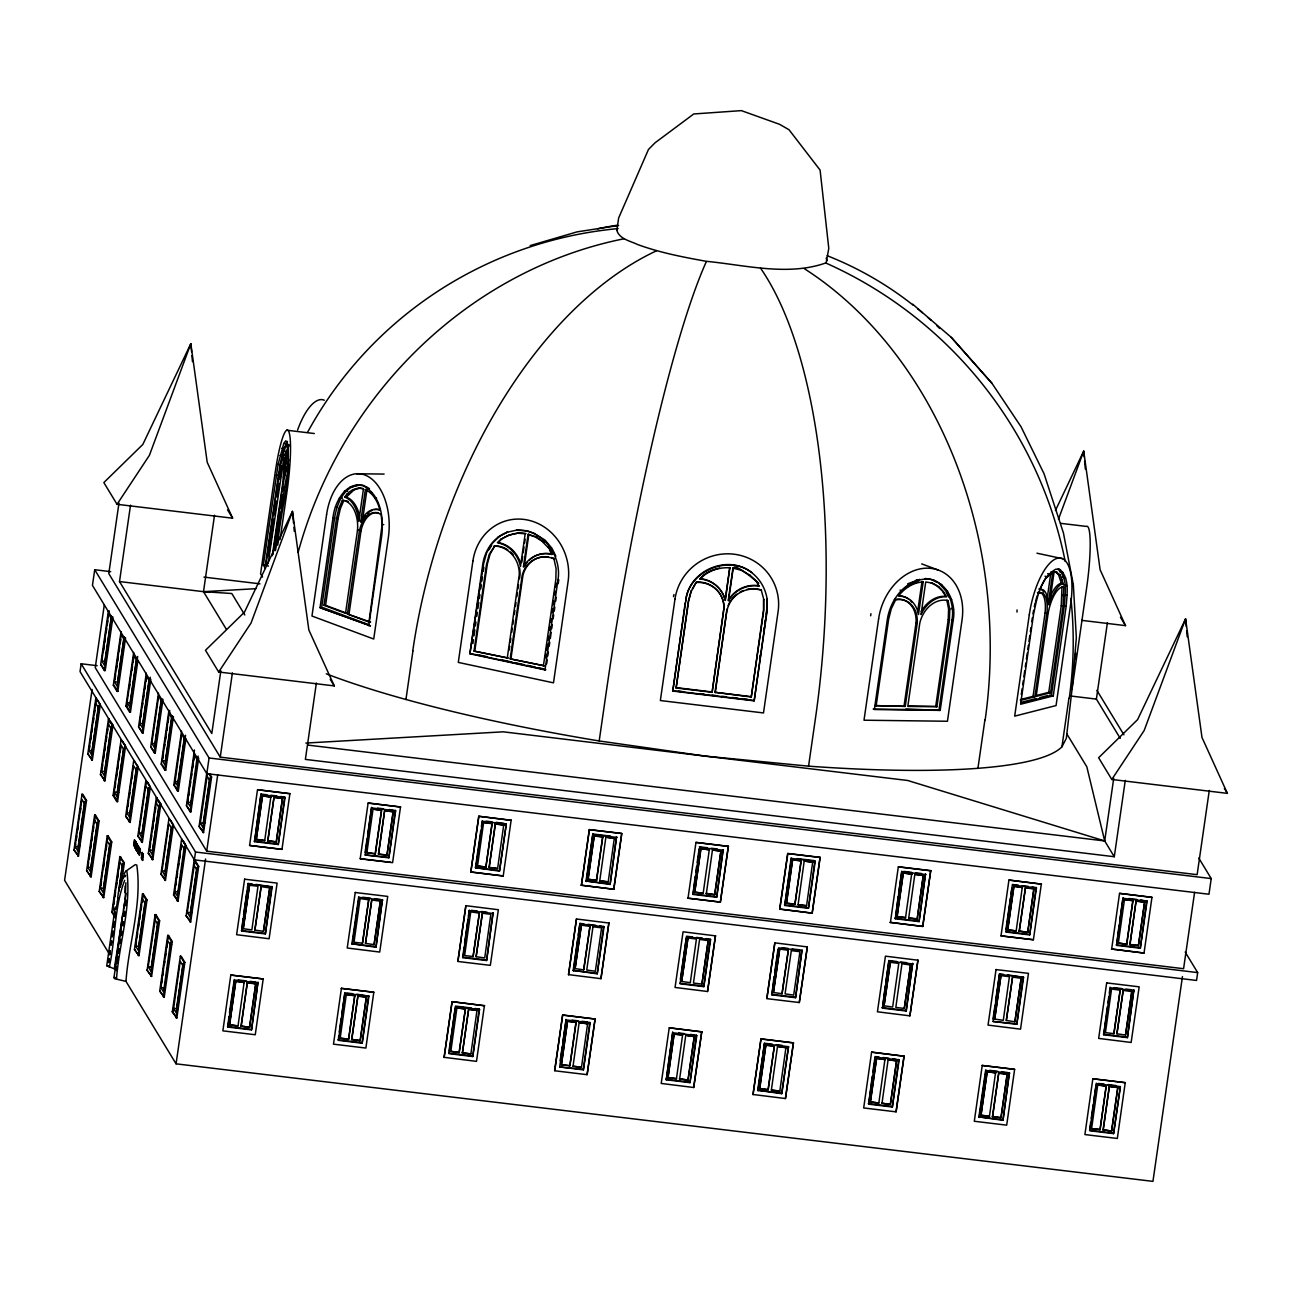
<?xml version="1.0" encoding="UTF-8"?>
<svg xmlns="http://www.w3.org/2000/svg" width="1292" height="1292" viewBox="0 0 1292 1292"><rect width="100%" height="100%" fill="white"/><g stroke="black" fill="none" stroke-linecap="round" stroke-linejoin="round"><path stroke-width="1.5" d="M751.266 697.002L763.524 610.018L763.637 599.327L763.75 610.389L751.266 697.002L715.041 692.302L727.041 609.081L715.267 692.673M754.173 700.862L766.899 610.551L767.028 599.246L767.125 610.938L754.173 700.862L672.777 691.058L685.228 602.718M125.001 892.594L125.098 886.086M125.889 882.727L125.227 899.2M1016.998 612.085L1017.046 609.953M498.114 537.052L507.595 532.11C493.98 536.842 485.001 549.924 482.837 563.861L469.884 653.784L545.014 669.902L557.966 579.979C562.117 555.431 542.333 528.622 516.412 530.237L527.12 530.737L535.033 533.612M936.91 706.789L935.731 706.353L948.215 619.724L948.603 609.194L946.874 600.199L948.053 600.635L949.782 609.63L949.394 620.176L936.91 706.789L907.792 706.417L919.791 623.196A26.486 20.591 -69.6 0 1 948.053 600.635M873.15 709.082L938.993 709.922L951.962 619.998C955.337 602.088 945.373 579.091 924.943 578.606C945.744 579.139 956.823 601.781 953.157 620.451L940.205 710.374L874.361 709.534L887.313 619.611C890.172 600.021 904.949 579.801 926.138 579.058M142.088 858.696L142.088 859.503M382.141 524.584L368.979 622.05L370.578 622.066L347.419 614.023L359.418 530.802A26.486 16.037 -89.3 0 1 381.188 514.797L382.141 524.584L383.74 524.6M142.669 857.872L142.944 853.544L142.621 860.375M326.278 673.81A411.163 69.284 8.2 0 0 599.197 740.962L705.448 756.143L808.566 766.156A411.163 69.284 8.2 0 0 1061.927 746.841L1066.32 738.33L1072.021 689.427L1076.333 637.683L1073.361 584.921L1063.429 532.95L1044.065 473.793L1021.051 426.796L991.965 383.32L951.267 337.341L912.701 304.218M1036.136 695.564L1048.765 692.334L1061.249 605.706L1061.992 586.746L1063.817 587.133L1063.074 606.093L1050.59 692.722L1036.152 696.404L1048.151 613.183A26.486 9.819 -77.9 0 1 1063.817 587.133M1020.664 703.349L1051.397 695.5L1064.35 605.577C1065.092 593.658 1068.177 577.847 1057.954 569.061L1059.811 569.465C1070.034 578.235 1066.95 594.045 1066.207 605.964L1053.255 695.904L1020.599 704.237L1033.552 614.314C1036.992 598.277 1040.302 577.992 1055.79 569.174L1059.811 569.465M125.324 905.676L125.889 899.926M125.502 905.482L125.889 901.525M142.588 855.046L142.185 852.3L141.393 858.292L141.959 856.063L142.653 860.44M124.726 911.199L124.08 916.286L124.678 912.879M870.647 615.816L870.921 613.716M135.595 842.82L135.547 841.35L134.691 846.922L135.838 842.077L135.563 848.812L136.419 843.046L135.175 840.753L133.641 845.824L134.529 839.687L134.691 847.681L135.24 845.323M97.158 665.687L81.154 663.765L80.039 671.598L194.381 859.858L1196.537 980.45L1197.668 972.601L1185.2 952.075M110.708 571.662L94.72 569.724L92.459 585.405L206.801 773.666L1208.973 894.242L1211.218 878.576L1198.75 858.033M92.103 689.427L64.6 880.32L109.126 953.641M104.281 604.979L95.253 667.657L206.704 851.17L1183.585 968.709L1194.599 892.304M118.961 503.105L108.803 573.632L220.254 757.144L1197.135 874.668L1209.28 790.429M73.983 849.878L82.01 794.225L82.817 794.322L86.516 800.41L78.489 856.063L73.983 849.878L78.489 856.063M95.834 698.229L100.34 704.415L92.33 760.067L87.824 753.882L95.834 698.229L98.499 701.378M112.937 616.995L105.201 670.661L104.394 670.564L100.695 664.476L108.431 610.825M75.097 846.373L81.88 799.36L84.578 803.818L77.811 850.83L75.097 846.373L78.166 846.744L84.658 801.686M98.725 705.868L91.635 754.835L88.938 750.377L95.705 703.365L98.418 707.822M111.613 616.462L104.523 665.428L101.81 660.971L108.593 613.958L111.29 618.416M75.081 847.988L75.647 844.015M76.228 840.026L76.793 836.053M77.665 830.094L78.231 826.121M80.233 812.216L80.815 808.243M89.196 750.006L89.778 746.033M90.634 740.058L91.199 736.085M91.78 732.112L92.346 728.139M93.202 722.18L93.783 718.207M94.348 714.234L94.93 710.261M95.786 704.285L96.367 700.312M103.521 650.667L104.087 646.694M104.668 642.705L105.233 638.732M106.089 632.773L106.671 628.8M107.236 624.827L107.817 620.854M108.673 614.895L109.239 610.922M98.499 705.69L92.007 750.749L88.938 750.377M111.37 616.284L104.878 661.342L101.81 660.971M77.681 855.95L85.692 800.313L82.01 794.225M91.506 759.971L99.532 704.318M104.394 670.564L112.129 616.898M220.835 670.823L211.807 733.517L119.51 581.562L130.524 505.156M86.612 870.647L94.623 815.01L95.43 815.107L99.129 821.195L91.118 876.832L86.612 870.647L91.118 876.832M111.112 722.147L112.969 725.2L104.943 780.836L100.437 774.651L108.463 719.014L109.271 719.111L108.415 725.07M125.566 637.78L117.83 691.43L117.023 691.333L113.325 685.261L121.06 631.594M97.514 822.633L90.424 871.616L87.727 867.158L94.494 820.129L97.207 824.587M111.338 726.637L104.264 775.62L101.551 771.163L108.334 724.15L111.031 728.591M124.226 637.247L117.136 686.213L114.439 681.756L121.222 634.743L123.919 639.185M87.985 866.771L88.567 862.798M89.132 858.825L89.713 854.852M90.569 848.892L91.134 844.92M91.716 840.947L92.281 836.974M93.137 830.998L93.718 827.025M94.284 823.052L95.43 815.107M102.1 768.788L102.682 764.816M103.538 758.856L104.119 754.883M104.684 750.91L105.266 746.938M106.122 740.978L106.687 736.989M107.268 733.016L107.834 729.043M114.988 679.382L115.569 675.409M116.425 669.45L116.991 665.477M117.572 661.504L118.137 657.531M118.993 651.572L119.575 647.599M120.14 643.626L120.721 639.637M97.288 822.471L90.795 867.53L87.727 867.158M111.112 726.475L104.62 771.534L101.551 771.163M124 637.069L117.507 682.128L114.439 681.756M90.295 876.735L98.321 821.098L94.623 815.01M104.135 780.739L112.146 725.103L108.463 719.014M117.023 691.333L124.743 637.683M99.226 891.432L107.252 835.795L108.06 835.892L111.758 841.964L103.731 897.617L99.226 891.432L103.731 897.617M121.077 739.799L125.582 745.985L117.572 801.621L116.748 801.524L113.066 795.436L121.077 739.799L124.662 744.45M137.889 660.551L130.444 712.215L129.636 712.118L125.938 706.03L133.674 652.379M110.127 843.418L103.053 892.384L100.34 887.943L107.123 840.914L109.82 845.372M114.181 791.948L120.947 744.919L123.661 749.376L116.878 796.389L114.181 791.948L117.249 792.303L123.451 749.215M127.052 702.541L133.835 655.512L136.532 659.97L129.765 706.999L127.052 702.541L130.121 702.913L136.338 659.808M100.889 885.569L101.47 881.596M103.473 867.675L104.038 863.702M106.057 849.797L106.622 845.824M107.478 839.865L108.06 835.892M117.572 801.621L113.874 795.533L114.439 791.56M115.02 787.587L115.586 783.614M116.441 777.655L117.023 773.666M117.588 769.693L118.17 765.72M119.026 759.761L119.591 755.788M120.172 751.815L120.737 747.842M130.444 712.215L126.745 706.126L127.327 702.154M129.329 688.248L129.911 684.275M131.913 670.354L132.478 666.381M133.06 662.408L133.625 658.435M109.901 843.24L103.408 888.298L100.34 887.943M102.924 897.52L110.934 841.867L107.252 835.795M116.748 801.524L124.775 745.872M129.636 712.118L137.663 656.481M114.617 916.771L111.855 912.217L119.865 856.564L124.371 862.749L122.369 876.67M133.706 760.568L138.212 766.754L130.185 822.406L125.679 816.221L133.706 760.568L134.513 760.665M150.809 679.334L143.073 733L142.265 732.903L138.567 726.815L146.303 673.164M115.666 913.169L112.969 908.712L119.736 861.699L122.449 866.157M126.794 812.716L133.577 765.704L136.274 770.161L129.507 817.174L126.794 812.716L129.862 813.088L136.354 768.029M139.681 723.326L146.464 676.297L149.161 680.755L142.378 727.767L139.681 723.326L142.75 723.682L149.242 678.623M113.809 904.352L114.374 900.379M114.956 896.406L115.521 892.433M116.377 886.473L116.958 882.501M117.524 878.528L118.105 874.555M118.961 868.595L119.526 864.623M120.108 860.633L120.673 856.661M126.778 814.331L127.343 810.359M127.924 806.37L128.489 802.397M129.361 796.437L129.927 792.464M131.929 778.559L132.511 774.586M139.665 724.925L140.23 720.952M140.812 716.979L141.377 713.006M142.233 707.031L142.814 703.058M143.38 699.085L143.961 695.112M144.817 689.153L145.382 685.18M145.964 681.207L146.529 677.234M122.821 913.702L114.843 969.065L106.751 965.738L115.214 907.016M108.56 962.378L109.109 958.47M109.675 954.578L110.24 950.67M111.08 944.807L111.645 940.899M112.21 937.007L113.05 931.144M113.615 927.236L114.455 921.374M115.02 917.481L115.586 913.573M117.717 897.326L122.53 864.025M108.673 962.588L109.239 958.696M109.804 954.788L110.369 950.896M111.209 945.033L111.774 941.141M112.614 935.295L113.179 931.387M113.744 927.494L114.294 923.586M115.149 917.74L115.699 913.848M118.767 891.625L122.756 864.203M120.414 884.519L123.564 862.652L119.865 856.564M129.378 822.31L137.388 766.657M142.265 732.903L150.276 677.25M109.271 967.256C115.682 938.751 113.971 907.727 124.694 880.32M114.374 968.306L126.067 893.289M1182.455 976.542L1152.948 1181.372L176.067 1063.833L125.986 981.387L114.617 978.69L113.971 977.624L122.385 919.274M116.345 970.373L116.894 966.481M117.459 962.572L118.299 956.726M118.864 952.834L119.429 948.926L118.993 952.995M120.269 943.079L120.834 939.171M121.4 935.279L121.965 931.371M122.805 925.524L123.37 921.632M116.458 970.567L117.023 966.674M117.588 962.766L118.153 958.858M121.529 935.424L122.094 931.532M122.934 925.67L123.499 921.761M116.49 979.142C119.106 943.564 131.348 907.501 126.939 871.632L125.663 871.309L124.08 873.893M137.356 844.354C137.663 858.518 133.819 844.823 137.033 843.805M145.867 780.594L150.373 786.78L142.346 842.416L137.84 836.231L145.867 780.594L146.093 784.664M162.97 699.36L155.234 753.026L154.426 752.929L150.728 746.841L158.464 693.174M136.484 850.491L136.726 848.23L136.354 849.652M148.742 788.217L141.668 837.2L138.955 832.742L145.738 785.73L148.435 790.171M161.629 698.827L154.539 747.793L151.842 743.336L158.625 696.323L161.322 700.781M137.921 852.865L138.809 846.938M138.793 846.906L138.341 853.124M138.632 854.044L139.52 847.907L140.424 849.926L139.568 855.401L137.953 852.704M139.843 848.65L139.116 854.61L139.891 848.521M148.515 788.055L142.023 833.114L138.955 832.742M161.403 698.649L154.911 743.707L151.842 743.336M141.539 842.319L149.565 786.683M154.426 752.929L162.146 699.263M142.233 859.955L142.491 859.099M125.986 981.387C128.683 942.95 142.362 903.835 136.791 865.091L135.337 864.59L125.663 871.309M134.481 949.475L142.491 893.822L143.299 893.919L146.997 900.007L138.987 955.66L134.481 949.475L138.987 955.66M158.981 800.975L160.838 804.012L152.811 859.664L148.305 853.479L156.332 797.826L157.139 797.923M173.435 716.608L165.699 770.258L164.891 770.161L161.193 764.073L168.929 710.422M145.382 901.461L138.292 950.428L135.595 945.97L142.378 898.957L145.075 903.415M159.223 805.465L152.133 854.432L149.436 849.974L156.203 802.962L158.916 807.419M172.094 716.059L165.021 765.025L162.308 760.584L169.09 713.555L171.788 718.013M135.854 945.599L136.435 941.626M137 937.637L137.582 933.664M138.438 927.704L139.019 923.732M139.584 919.759L140.15 915.786M141.022 909.826L141.587 905.853M142.168 901.881L143.299 893.919M149.985 847.617L150.55 843.644M151.132 839.655L151.697 835.682M152.553 829.722L153.134 825.75M153.7 821.777L154.281 817.804M155.137 811.844L155.702 807.871M156.284 803.899L156.849 799.909M162.857 758.21L163.438 754.237M164.294 748.278L164.875 744.305M165.441 740.316L166.006 736.343M166.878 730.384L167.443 726.411M168.025 722.438L168.59 718.465M169.171 714.492L169.736 710.519M145.156 901.283L138.664 946.342L135.595 945.97M158.981 805.287L152.488 850.346L149.436 849.974M171.868 715.881L165.376 760.94L162.308 760.584M138.179 955.563L146.19 899.91L142.491 893.822M152.004 859.568L160.03 803.915L156.332 797.826M164.891 770.161L172.627 716.511M147.094 970.244L155.121 914.607L155.928 914.704L159.627 920.792L151.6 976.429L147.094 970.244L151.6 976.429M168.945 818.611L173.451 824.797L165.441 880.433L160.935 874.248L168.945 818.611L171.61 821.744M185.773 739.363L178.328 791.043L177.505 790.946L173.822 784.858L181.542 731.191M158.012 922.23L150.922 971.213L148.209 966.755L155.928 914.704M162.049 870.76L168.832 823.747L171.529 828.188L164.746 875.217L162.049 870.76L165.118 871.131L171.319 828.027M214.504 515.266L203.506 591.671L226.31 629.236M157.769 922.068L151.277 967.127L148.209 966.755M184.498 736.666L178.005 781.725L174.937 781.353L177.634 785.811L184.724 736.844L185.693 738.426M150.793 976.332L158.819 920.695L155.121 914.607M164.633 880.337L172.644 824.7M177.505 790.946L185.531 735.293M159.724 991.029L167.734 935.392L168.541 935.489L172.24 941.577L164.229 997.214L159.724 991.029L164.229 997.214M181.574 839.396L186.08 845.582L178.054 901.218L173.548 895.033L181.574 839.396L182.382 839.493M198.677 758.162L190.941 811.812L190.134 811.715L186.436 805.627L194.462 749.99M170.399 942.837L163.535 991.981L160.838 987.54L167.621 940.511L170.318 944.969M184.223 846.841L177.375 895.986L174.678 891.545L181.445 844.516L184.158 848.973M197.111 757.451L190.263 806.596L187.55 802.138L194.333 755.126L197.03 759.567M161.678 983.18L162.243 979.207M162.824 975.234L163.39 971.261M164.245 965.286L164.827 961.313M165.392 957.34L165.974 953.367M166.829 947.407L167.411 943.435M167.976 939.462L168.541 935.489M178.054 901.218L174.372 895.13L174.937 891.157M175.793 885.198L176.374 881.225M176.939 877.252L177.521 873.279M178.377 867.303L178.942 863.331M179.523 859.358L180.089 855.385M180.945 849.425L181.526 845.452M187.534 803.737L188.099 799.764M188.68 795.791L189.246 791.818M190.118 785.859L190.683 781.886M191.248 777.913L191.83 773.94M192.686 767.965L193.267 763.992M193.832 760.019L194.414 756.046M163.422 997.117L171.432 941.48L167.734 935.392M177.246 901.122L185.273 845.485M190.134 811.715L198.144 756.078M172.337 1011.814L180.363 956.161L181.171 956.258L184.869 962.346L176.843 1017.999L172.337 1011.814L176.843 1017.999M186.177 915.818L194.188 860.165L195.011 860.262L198.693 866.351L190.683 922.003L186.177 915.818L190.683 922.003M209.74 773.908L211.581 776.96L203.571 832.597L199.065 826.412L206.785 772.761M194.381 859.858L195.512 852.026L81.154 663.765M206.801 773.666L209.062 757.984L94.72 569.724M173.144 1011.911L180.234 961.296L182.931 965.754M197.078 867.804L189.989 916.771L187.292 912.313L195.011 860.262M200.147 824.522L207.318 774.845M183.012 963.622L176.519 1008.681L173.451 1008.309L176.164 1012.767L183.254 963.8L184.207 965.382M196.852 867.626L190.36 912.685L187.292 912.313M209.74 778.22L203.248 823.279L200.179 822.923L202.876 827.364L209.966 778.398M176.035 1017.902L184.062 962.249L180.363 956.161M189.876 921.907L197.886 866.254L194.188 860.165M202.747 832.5L210.774 776.847L208.916 773.811M176.067 1063.833L205.573 859.018M206.704 851.17L217.718 774.764M220.254 757.144L232.399 672.89M265.441 568.496L263.374 565.105L278.119 464.329L283.788 443.431L285.484 441.25L287.502 441.493L283.917 448.486L280.122 464.571L265.393 565.347M268.251 566.219L266.2 562.827L278.668 476.215L282.076 457.691L284.046 457.933M268.768 555.802L274.13 518.657M274.695 514.749L276.666 501.07M277.231 497.162L279.201 483.483M279.766 479.558L281.801 466.606M283.707 459.581L268.171 563.07L266.2 562.827M272.305 555.721L282.286 486.373A26.486 3.585 -83.1 0 0 282.076 457.691M272.951 554.333L282.657 486.971A26.486 3.585 -83.1 0 1 288.697 468.156M288.6 445.708L283.901 478.298A29.312 3.973 -83.1 0 1 288.956 464.749M275.987 544.077L280.558 512.375M281.123 508.402L283.126 494.545M283.691 490.572L284.272 486.616M275.487 550.618L284.628 487.213A26.486 3.585 -83.1 0 1 289.053 469.561M287.26 468.948L288.633 459.371M277.732 545.208C280.089 511.083 292.493 476.199 286.889 441.848L285.484 441.25M280.089 539.523L286.969 491.8A52.423 7.106 -83.1 0 0 288.455 430.979A52.423 7.106 -83.1 0 0 275.196 472.436L260.58 573.842L262.551 577.072M230.8 975.056L222.87 1030.854L255.267 1034.747L263.197 978.948L230.8 975.056L263.197 978.948M244.624 879.061L236.614 934.697L269.107 938.751L277.118 883.114L244.721 879.206M289.909 793.546L281.979 849.345L249.582 845.452L257.512 789.654L290.006 793.708L257.609 789.8M251.536 1029.918L257.964 982.308L251.536 1029.918L227.844 1027.059L228.894 1016.691M229.459 1012.767L234.272 979.465M255.994 884.422L272.144 886.893L265.377 933.922L241.669 931.064L243.009 918.725M243.574 914.817L246.966 891.302M247.531 887.394L248.096 883.47L252.053 883.938M280.735 796.437L285.031 797.487L278.264 844.516L254.556 841.657L260.984 794.063L266.911 794.774M227.844 1027.059L234.611 980.047L258.319 982.889M241.669 931.064L248.096 883.47M254.556 841.657L260.984 794.063M244.14 982.275L238.019 1025.929L229.556 1024.911L235.677 981.242L244.285 982.485L235.677 981.242M243.251 928.69L249.518 885.246L257.98 886.28L251.859 929.933L243.251 928.69L249.518 885.246M270.852 796.873L264.731 840.527L256.268 839.509L262.389 795.856L270.997 797.099L262.389 795.856M229.556 1024.911L235.806 981.468M256.268 839.509L262.534 796.082M241.039 1026.09L247.305 982.647L255.768 983.664L249.647 1027.334L241.039 1026.09L249.647 1027.334M254.879 930.095L261.129 886.651L269.737 887.895L263.471 931.338L254.879 930.095L261.129 886.651M267.767 840.688L274.017 797.245L282.48 798.262L276.359 841.932L267.767 840.688L276.359 841.932M241.184 1026.3L247.305 982.647M267.896 840.914L274.017 797.245M249.501 1027.108L255.768 983.664M276.23 841.706L282.48 798.262M265.377 933.922L271.805 886.328M278.264 844.516L284.692 796.922M320.028 607.676L370.4 625.829L320.028 607.676L332.997 517.753C334.466 502.152 346.175 480.043 364.893 485.873L356.77 484.871M321.66 607.692L334.612 517.769C336.841 504.3 343.123 487.407 358.401 484.888M342.348 500.327A26.486 16.037 -89.3 0 1 357.513 530.091L345.529 613.312L323.969 605.302L336.453 518.673L338.811 508.467L342.348 500.327L343.93 500.359L340.41 508.483L338.052 518.69L325.568 605.318L347.128 613.345M316.379 683L305.38 759.405L1114.285 856.725L1125.284 780.32M365.361 489.539L360.662 522.13A29.312 17.749 -89.3 0 1 379.961 510.275C377.926 501.942 373.356 493.415 365.361 489.539L366.96 489.571L362.261 522.162M349.018 614.039L361.017 530.818A26.486 16.037 -89.3 0 1 378.524 512.843M368.769 625.812L381.721 535.889C383.805 518.06 380.946 494.933 363.262 485.84M341.411 988.364L333.481 1044.162L365.878 1048.054L373.808 992.256L341.411 988.364L373.808 992.256M355.252 892.368L347.225 948.005L379.719 952.059L387.729 896.422L355.332 892.514M400.52 806.854L392.606 862.652L360.21 858.76L368.123 802.962L400.617 807.015L368.22 803.123M356.737 994.194L368.931 996.197L362.164 1043.225L338.456 1040.367L338.665 1035.877M339.231 1031.953L341.217 1018.241M341.782 1014.317L344.883 992.773L338.456 1040.367M375.988 947.23L382.416 899.636L375.988 947.23L351.941 943.79L358.708 896.777M365.103 852.429L367.073 838.718M367.639 834.81L371.595 807.371L365.168 854.965L388.876 857.823L395.659 810.811L389.376 809.519M352.296 944.371L359.063 897.359L382.771 900.201M348.63 1039.236L354.767 995.583L348.63 1039.236L340.167 1038.219L346.288 994.565L353.071 995.373M368.721 899.797L360.129 898.57L354.008 942.223L362.471 943.241L368.721 899.797L362.471 943.241M366.88 852.817L373.017 809.163L381.608 810.407L375.358 853.834L366.75 852.591L375.358 853.834M375.213 853.608L381.479 810.181L374.696 809.357M351.666 1039.398L357.916 995.954L366.379 996.972L360.258 1040.641L351.666 1039.398L360.258 1040.641M365.491 943.402L371.757 899.959L380.349 901.202L374.099 944.646L365.491 943.402L371.757 899.959M378.508 854.222L384.645 810.552L378.508 854.222L386.97 855.239L393.236 811.796L386.324 810.762M351.795 1039.624L357.916 995.954M405.946 699.489L412.939 650.942M360.129 1040.415L366.379 996.972M386.97 855.239L393.107 811.586M362.164 1043.225L368.591 995.631M388.876 857.823L395.304 810.229M469.884 653.784L483.644 563.651L486.616 552.815L491.751 543.9L498.922 536.842M472.888 643.594L473.453 639.685M474.019 635.777L474.858 629.915M475.424 626.006L475.989 622.098M476.829 616.236L477.394 612.327M477.959 608.419L478.799 602.54M479.364 598.632L479.93 594.724M480.769 588.861L481.335 584.953M481.9 581.045L482.465 577.136M483.305 571.274L483.87 567.366M474.019 651.103L508.031 658.032L474.019 651.103L486.503 564.475L489.297 554.22L494.836 545.805A26.486 24.177 75.7 0 1 507.788 549.859M474.81 650.893L487.294 564.265L490.104 554.026L494.836 545.805M452.119 1001.817L444.109 1057.47L452.022 1001.671L484.516 1005.725L452.022 1001.671M457.853 961.313L465.863 905.676L498.357 909.729L490.33 965.366L457.933 961.474L465.863 905.676M511.147 820.178L503.218 875.96L470.821 872.068L478.751 816.269L511.244 820.323L478.751 816.269M470.821 872.068L478.831 816.431M449.002 1051.139L455.22 1008.035M486.616 960.537L493.043 912.943L486.616 960.537L462.907 957.679L463.973 947.311M464.539 943.386L467.914 919.888M468.479 915.963L469.335 910.085L462.907 957.679M499.487 871.131L506.27 824.118L499.487 871.131L475.44 867.707L480.802 830.481M481.367 826.557L482.223 820.678M471.305 1007.986L455.495 1006.08L449.067 1053.674L472.775 1056.533L479.558 1009.504L475.246 1008.454M475.795 868.272L482.562 821.26L506.27 824.118M507.239 658.226L519.239 575.005A26.486 24.177 75.7 0 0 494.045 546.015M450.795 1051.526L456.916 1007.873L465.378 1008.891L459.258 1052.544L450.65 1051.3L459.258 1052.544M479.348 913.121L470.74 911.877L464.619 955.531L473.082 956.548L479.348 913.121L473.082 956.548M477.507 866.124L483.628 822.471L492.09 823.488L485.97 867.142L477.362 865.915L485.97 867.142M509.177 650.102L509.742 646.145M510.324 642.172L510.889 638.216M511.745 632.273L512.31 628.3M512.892 624.343L513.457 620.386M514.313 614.443L514.878 610.47M515.46 606.513L516.025 602.54M516.881 596.597L517.462 592.64M518.027 588.684L518.593 584.711M519.449 578.768L520.03 574.811A26.486 24.177 75.7 0 0 519.481 567.527M521.823 562.311L522.662 556.561M523.212 552.718L524.035 546.968M524.584 543.141L525.133 539.297M510.162 658.855L544.174 665.784L510.162 658.855L522.146 575.634A26.486 24.177 75.7 0 1 553.929 558.855L554.72 558.661A26.486 24.177 75.7 0 0 551.474 557.514M528.089 534.387L535.437 537.052L544.029 542.349L536.228 536.842L528.089 534.387L523.405 566.962A29.312 26.777 75.7 0 1 551.732 554.429L552.524 554.22L550.344 549.778L547.808 546.807M510.954 658.645L522.937 575.441A26.486 24.177 75.7 0 1 548.131 556.868M528.88 534.177L524.197 566.768A29.312 26.777 75.7 0 1 527.459 562.101M459.112 1052.318L465.378 1008.891M485.84 866.932L492.09 823.488M477.006 1010.279L470.886 1053.949L462.407 1052.932L468.544 1009.262L477.136 1010.506L468.544 1009.262M476.118 956.71L482.368 913.266L490.831 914.284L484.71 957.953L476.118 956.71L482.368 913.266M503.718 824.894L497.598 868.547L489.135 867.53L495.256 823.876L503.848 825.103L495.256 823.876M462.407 1052.932L468.673 1009.488M489.135 867.53L495.385 824.086M472.775 1056.533L479.203 1008.939M444.012 1057.308L476.506 1061.362L484.435 1005.564M543.383 665.994L555.867 579.365L556.093 568.561L553.929 558.855M545.305 657.903L545.87 653.978M546.451 650.038L547.291 644.127M547.856 640.186L548.438 636.245M549.278 630.351L549.843 626.41M550.424 622.469L550.99 618.529M551.829 612.634L552.411 608.693M552.976 604.753L553.541 600.812M554.381 594.918L554.962 590.977M555.528 587.036L556.093 583.096M546.661 663.83L547.227 659.921M547.792 656.013L548.357 652.105M549.197 646.242L549.762 642.334M550.327 638.426L551.167 632.563M551.732 628.655L552.298 624.747M553.138 618.868L553.703 614.96M554.268 611.051L554.833 607.143M555.673 601.281L556.238 597.372M558.209 583.693L558.774 579.785L557.966 579.979M616.849 230.396L618.642 217.993L648.487 149.436L655.092 142.766L693.756 113.971L741.382 110.627L779.56 124.307L789.024 129.749L820.097 170.092L828.786 248.387L826.137 262.841C788.039 276.407 745.5 265.102 706.369 261.323C683.129 257.14 659.792 252.651 637.554 244.511C630.383 240.974 619.417 239.149 616.849 230.396L617.721 228.329M599.197 740.962L606.19 692.431A409.952 49.952 -80.6 0 1 706.353 261.582M554.623 1070.616L562.65 1014.979L595.144 1019.033L587.117 1074.669L554.72 1070.777L562.65 1014.979M608.968 923.037L576.474 918.983L568.464 974.62L600.958 978.674L608.887 922.876L600.958 978.674M581.352 885.23L589.362 829.577L621.759 833.485L613.829 889.267L581.352 885.23L613.829 889.267M568.561 974.782L576.474 918.983M581.432 885.375L589.362 829.577M560.195 1060.538L562.165 1046.811M562.731 1042.902L566.122 1019.388L559.694 1066.982L583.386 1069.841L590.169 1022.812L566.461 1019.969M599.698 925.766L604.01 926.816L597.227 973.845L573.18 970.421L577.685 939.074M578.251 935.15L579.947 923.392L583.903 923.877M610.115 884.439L616.542 836.845L610.115 884.439L586.051 881.015L592.834 833.986L610.615 836.134M573.519 970.986L579.947 923.392M586.407 881.596L592.834 833.986M561.406 1064.834L567.527 1021.181L561.406 1064.834L569.869 1065.852L576.135 1022.424L569.223 1021.374M575.101 968.612L581.368 925.185L589.96 926.429L583.709 969.856L575.101 968.612L581.368 925.185M587.989 879.222L594.239 835.779L602.718 836.796L596.581 880.45L587.989 879.222L596.581 880.45M588.118 879.432L594.239 835.779M569.869 1065.852L575.99 1022.198M596.452 880.24L602.718 836.796M587.618 1023.587L581.497 1067.257L573.034 1066.239L579.155 1022.57L587.763 1023.813L579.155 1022.57M592.996 926.574L586.73 970.017L595.337 971.261L601.587 927.817L593.125 926.8M614.33 838.201L608.209 881.855L599.746 880.837L605.867 837.184L614.475 838.427L605.867 837.184M583.386 1069.841L589.814 1022.247M597.227 973.845L603.655 926.251M587.117 1074.669L595.047 1018.871M613.748 889.122L621.759 833.485L589.459 829.739M672.777 691.058L685.729 601.135C688.604 570.337 729.059 554.704 751.637 572.518C727.671 553.428 688.006 570.886 685.729 601.135M676.12 687.974L688.378 600.974L691.285 590.622L688.604 601.345L676.12 687.974L712.118 692.302L723.875 608.71A26.486 25.856 -31.3 0 0 696.323 582.111L692.286 588.91M712.118 692.302L723.875 608.71M699.844 578.622A29.312 28.618 -31.3 0 1 725.119 600.037L729.818 567.446L725.345 600.409A29.312 28.618 -31.3 0 0 700.07 578.994C703.833 572.986 712.522 569.643 719.644 568.06M732.984 567.834L728.284 600.425A29.312 28.618 -31.3 0 1 758.775 585.712L759.002 586.083A29.312 28.618 -31.3 0 0 728.51 600.796L733.21 568.205C735.681 560.163 776.573 600.409 749.441 574.665M669.24 1027.802L701.734 1031.856L669.24 1027.802L661.213 1083.455L693.707 1087.493L701.734 1031.856L693.707 1087.493M715.558 935.86L683.064 931.807L675.054 987.459L707.548 991.497L715.477 935.715L707.548 991.497M688.022 898.198L695.952 842.4L728.349 846.308L720.419 902.107L688.022 898.198L720.419 902.107M666.284 1079.805L672.712 1032.211L666.284 1079.805L689.993 1082.664L696.759 1035.651L690.477 1034.359M680.335 979.32L686.262 938.186M716.705 897.262L723.132 849.668L716.705 897.262L692.997 894.419L695.193 876.202M695.758 872.294L696.598 866.415M697.163 862.491L699.133 848.779M692.464 936.926L686.537 936.216L680.109 983.81L703.817 986.668L710.6 939.655L706.288 938.59M692.997 894.419L699.779 847.391L723.472 850.249M667.996 1077.657L674.117 1034.004L667.996 1077.657L676.459 1078.675L682.58 1035.021L675.813 1034.198M681.692 981.436L687.958 938.008L696.42 939.026L690.299 982.679L681.692 981.436L687.958 938.008M709.308 849.619L703.171 893.289L694.708 892.255L700.829 848.602L709.437 849.845L700.829 848.602M694.708 892.255L700.975 848.828M679.624 1079.062L685.745 1035.393L694.353 1036.636L688.087 1080.08L679.479 1078.836L688.087 1080.08M708.178 940.641L699.586 939.397L693.449 983.067L701.927 984.084L708.178 940.641L701.927 984.084M706.336 893.66L712.457 850.007L720.92 851.024L714.799 894.678L706.207 893.434L714.799 894.678M687.958 1079.854L694.208 1036.426L687.441 1035.603M714.67 894.452L720.92 851.024M689.993 1082.664L696.404 1035.07M703.817 986.668L710.245 939.074M720.338 901.945L728.349 846.308M759.631 659.049L760.197 655.141M763.572 631.691L764.137 627.783M764.702 623.875L765.268 619.966M766.108 614.088L766.673 610.179M753.058 1094.631L760.988 1038.849L793.482 1042.886L785.455 1098.539L752.978 1094.486L760.988 1038.849M766.802 998.49L774.829 942.853L807.322 946.907L799.296 1002.544L766.899 998.651L774.829 942.853M779.69 909.083L787.7 853.447L820.097 857.339L812.183 913.137L779.69 909.083L812.183 913.137L820.097 857.339M779.787 909.245L787.797 853.592L820.194 857.5M781.741 1093.694L788.508 1046.682L781.741 1093.694L757.677 1090.27L762.49 1056.969M763.055 1053.045L764.46 1043.258L772.358 1044.211M795.565 997.715L801.993 950.104L795.565 997.715L771.873 994.856L774.053 976.639M774.619 972.731L778.01 949.216M784.745 905.45L791.528 858.437L815.236 861.279L808.453 908.308L784.745 905.45L791.172 857.856M758.033 1090.852L764.46 1043.258M771.873 994.856L778.64 947.843L802.348 950.686M759.615 1088.478L765.865 1045.034L774.344 1046.052L768.207 1089.721L759.615 1088.478L768.207 1089.721M773.44 992.482L779.706 949.039L788.298 950.282L782.048 993.726L773.44 992.482L779.706 949.039M786.457 903.302L792.594 859.648L786.457 903.302L794.935 904.319L801.185 860.892L794.273 859.842M759.744 1088.704L765.865 1045.034M808.566 766.156L815.559 717.609A409.952 157.236 -85.9 0 0 760.487 268.09M768.078 1089.495L774.344 1046.052M794.935 904.319L801.056 860.666M785.956 1047.457L779.835 1091.11L771.372 1090.093L777.493 1046.439L786.101 1047.683L777.493 1046.439M791.334 950.444L785.068 993.887L793.676 995.115L799.926 951.687L791.463 950.67M812.684 862.055L806.563 905.724L798.085 904.707L804.222 861.037L812.813 862.281L804.222 861.037M808.453 908.308L814.881 860.714L797.099 858.566M793.385 1042.741L785.455 1098.539M876.121 706.03L888.605 619.401L891.254 608.887L895.566 599.972L894.387 599.52A26.486 20.591 -69.6 0 1 916.044 622.728L917.239 623.164L905.24 706.385L874.942 705.577L905.24 706.385M904.061 705.949L916.044 622.728M917.578 612.15L922.003 581.481L923.182 581.917L918.483 614.508A29.312 22.804 -69.6 0 0 898.538 596.145C904.206 588.231 913.315 582.417 923.182 581.917M871.599 1052.156L863.686 1107.955L896.083 1111.847L904.093 1056.21L871.599 1052.156L904.093 1056.21M917.934 960.214L885.44 956.161L877.429 1011.798L909.907 1015.851L917.934 960.214L909.907 1015.851M890.398 922.553L898.328 866.754L930.724 870.647L922.795 926.445L890.301 922.391L922.795 926.445M892.853 1058.697L899.135 1059.989L892.352 1107.018L868.644 1104.159L872.245 1076.155M872.811 1072.231L875.072 1056.565L879.028 1057.034M906.193 1011.022L912.62 963.428L906.193 1011.022L882.484 1008.164L885.246 986.038M885.811 982.114L888.912 960.57L896.809 961.523M919.064 921.616L925.492 874.022L919.064 921.616L895.372 918.757L898.118 896.632M898.683 892.724L901.8 871.163L895.372 918.757M868.644 1104.159L875.427 1057.147L899.135 1059.989M882.484 1008.164L888.912 960.57M884.955 1059.375L878.835 1103.029L870.372 1102.011L876.493 1058.342L885.085 1059.585L876.493 1058.342M884.067 1005.79L890.317 962.362L898.78 963.38L892.659 1007.033L884.067 1005.79L890.317 962.362M911.668 873.973L905.547 917.627L897.084 916.609L903.205 872.956L911.813 874.199L903.205 872.956M870.372 1102.011L876.622 1058.568M897.084 916.609L903.334 873.182M881.984 1103.4L888.121 1059.747L896.583 1060.764L890.463 1104.434L881.855 1103.19L890.463 1104.434M910.553 964.995L901.945 963.751L895.824 1007.421L904.287 1008.438L910.553 964.995L904.287 1008.438M917.175 919.032L923.296 875.362L917.175 919.032L908.712 918.014L914.833 874.345L921.6 875.168M890.317 1104.208L896.583 1060.764M892.352 1107.018L898.78 1059.424M904.012 1056.048L896.083 1111.847M922.698 926.299L930.724 870.647M977.931 768.304L984.924 719.773M1021.294 694.515L1022.15 688.62M1022.715 684.679L1023.28 680.739M1023.845 676.798L1024.701 670.887M1025.267 666.963L1025.832 663.022M1026.397 659.082L1027.253 653.171M1027.818 649.246L1028.384 645.306M1028.949 641.365L1029.805 635.454M1030.37 631.513L1030.935 627.589M1031.791 621.678L1032.356 617.737M1020.422 699.57L1033.067 696.34L1045.05 613.119A26.486 9.819 -77.9 0 0 1037.476 592.592M1047.134 598.713L1050.719 573.793M1020.438 700.425L1034.892 696.743L1046.875 613.522A26.486 9.819 -77.9 0 0 1037.799 593.787M1052.818 572.259L1048.119 604.85A29.312 10.869 -77.9 0 0 1039.543 589.637L1045.26 578.784L1052.818 572.259L1050.994 571.872M982.227 1065.464L974.297 1121.262L1006.694 1125.154L1014.624 1069.356L982.227 1065.464L1014.624 1069.356M996.051 969.468L988.041 1025.105L1020.535 1029.159L1028.464 973.361L996.148 969.614M1041.336 883.97L1033.406 939.752L1001.009 935.86L1008.939 880.062L1041.433 884.116L1008.939 880.062M1002.98 1120.326L1009.391 1072.731L1002.98 1120.326L978.916 1116.886L985.699 1069.873M993.031 1018.936L995.018 1005.224M995.567 1001.3L999.524 973.877L1003.48 974.346M1005.919 929.529L1010.441 898.182M1011.006 894.274L1011.846 888.395M979.271 1117.467L986.038 1070.454L1009.746 1073.297M1007.421 974.83L1023.587 977.301L1016.804 1024.33L993.096 1021.471L999.524 973.877M1018.338 885.182L1012.411 884.471L1005.983 932.065L1029.692 934.923L1036.459 887.911L1032.163 886.845M995.567 1072.683L989.446 1116.336L980.983 1115.319L987.104 1071.666L995.712 1072.893L987.104 1071.666M994.678 1019.097L1000.945 975.67L1009.407 976.687L1003.286 1020.341L994.678 1019.097L1000.945 975.67M1022.295 887.281L1016.158 930.934L1007.695 929.917L1013.816 886.264L1022.424 887.507L1013.816 886.264M980.983 1115.319L987.233 1071.876M1007.695 929.917L1013.962 886.49M992.466 1116.498L998.732 1073.054L1007.195 1074.072L1001.074 1117.742L992.466 1116.498L1001.074 1117.742M1006.307 1020.502L1012.573 977.059L1021.164 978.302L1014.914 1021.746L1006.307 1020.502L1012.573 977.059M1019.194 931.096L1025.444 887.652L1033.907 888.686L1027.786 932.339L1019.194 931.096L1027.786 932.339M992.611 1116.724L998.732 1073.054M1019.323 931.322L1025.444 887.652M1000.945 1117.515L1007.195 1074.072M1027.657 932.113L1033.907 888.686M1016.804 1024.33L1023.232 976.736M1029.692 934.923L1036.119 887.329M1061.927 746.841L1068.92 698.294M1074.863 659.017L1075.703 653.138M1072.021 689.427L1086.62 588.022A52.423 7.106 -83.1 0 0 1086.346 526.425L1060.684 523.341M1120.245 738.378L1096.391 699.101L1107.406 622.696M1114.285 856.725L1104.692 840.947L1113.736 778.268M1092.838 1078.772L1084.909 1134.57L1117.322 1138.462L1125.235 1082.664L1092.838 1078.772L1125.235 1082.664M1106.679 982.776L1098.652 1038.413L1131.146 1042.466L1139.173 986.83L1106.776 982.921M1111.637 949.168L1119.55 893.37L1151.963 897.278L1144.034 953.06L1111.54 949.022L1144.034 953.06M1089.818 1128.239L1090.658 1122.36M1091.223 1118.452L1093.21 1104.725M1093.775 1100.816L1096.036 1085.135M1127.415 1037.638L1133.843 990.043L1127.415 1037.638L1103.723 1034.779L1107.325 1006.775M1107.89 1002.867L1108.73 996.988M1109.295 993.063L1110.151 987.185M1140.804 899.926L1147.086 901.218L1140.303 948.231L1116.595 945.373L1119.082 925.217M1119.647 921.293L1123.023 897.779L1116.595 945.373M1096.31 1083.181L1089.883 1130.775L1113.591 1133.633L1120.358 1086.604L1113.591 1133.633M1103.723 1034.779L1110.49 987.766L1134.198 990.609M1100.057 1129.644L1106.194 1085.991L1100.057 1129.644L1091.595 1128.627L1097.716 1084.973L1104.498 1085.781M1120.164 990.221L1111.556 988.978L1105.435 1032.631L1113.898 1033.648L1120.164 990.221L1113.898 1033.648M1118.323 943.225L1124.444 899.571L1132.906 900.589L1126.785 944.242L1118.178 943.015L1126.785 944.242M1126.64 944.032L1132.906 900.589M1103.093 1129.806L1109.343 1086.362L1117.822 1087.38L1111.685 1131.049L1103.093 1129.806L1111.685 1131.049M1116.918 1033.81L1123.184 990.366L1131.776 991.61L1125.526 1035.053L1116.918 1033.81L1123.184 990.366M1129.935 944.63L1136.072 900.976L1129.935 944.63L1138.413 945.647L1144.664 902.204L1137.751 901.17M1103.223 1130.032L1109.343 1086.362M1111.556 1130.823L1117.822 1087.38M1138.413 945.647L1144.534 901.994M1140.303 948.231L1146.731 900.637M116.425 907.711L118.024 897.746M117.491 902.139L118.105 898.231M123.547 909.326L124.662 902.995M138.551 853.899L138.89 851.783L138.583 853.043M1032.922 613.797L1033.616 610.244M1034.311 606.691L1035.005 603.138M142.346 855.207L142.395 853.059L142.217 856.338M120.172 887.394L123.079 877.429L124.5 875.136L125.631 875.411M673.455 596.629L673.972 594.546M287.163 444.658L288.229 445.126L283.546 477.701A29.312 3.973 -83.1 0 0 282.964 454.396L285.597 446.661L287.163 444.658L289.133 444.884L284.934 454.639A29.312 3.973 -83.1 0 1 286.194 462.439M1035.554 601.264L1037.234 595.66M136.968 843.918L136.177 849.571M1058.455 519.222L1083.713 451.102L1100.106 569.707L1125.526 625.635L1081.679 620.354M1055.435 510.502L1083.713 451.102L1084.263 457.077M489.119 549.649L491.687 545.192M691.511 590.993L696.323 582.111M123.015 878.544L124.387 876.331L125.469 876.59M117.039 504.3L149.404 455.333L190.828 343.672L207.205 462.278L232.625 518.205L117.039 504.3L103.844 482.578L142.814 444.464L190.828 343.672L191.555 351.65M218.671 672.002L251.052 623.035L292.46 511.374L308.853 629.979L334.273 685.907L218.671 672.002L205.493 650.28L244.463 612.182L292.46 511.374L293.559 523.341M1111.798 779.464L1144.179 730.497L1185.588 618.82L1201.98 737.441L1227.4 793.369L1111.798 779.464L1098.62 757.742L1137.59 719.628L1185.588 618.82L1186.314 626.814M358.449 488.101L363.456 488.844L358.772 521.435A29.312 17.749 -89.3 0 0 344.673 497.145C348.501 491.057 356.124 486.632 363.391 488.618M344.673 497.145L346.272 497.178L354.105 489.813L360.048 488.118M136.564 850.378L137.356 844.564M700.07 578.994C707.612 570.886 719.111 567.027 730.045 567.818M500.65 539.491L497.355 542.753A29.312 26.777 75.7 0 1 520.482 566.348L525.182 533.758L517.543 533.208L508.66 535.13L500.65 539.491C508.224 534.969 516.994 531.723 525.973 533.548M501.441 539.297L498.147 542.543A29.312 26.777 75.7 0 1 520.531 563.231M903.156 589.572L906.015 587.23M919.71 579.365L907.743 583.79L908.938 584.242M909.003 585.341L913.719 583.177M530.188 245.593L577.169 231.849L618.593 225.502M355.171 486.293L358.385 485.372M535.809 534.404L545.079 540.153L551.926 548.228L555.883 556.238M543.238 542.543L550.344 549.778M545.014 669.902L545.822 669.708L470.692 653.574M1020.761 702.477L1036.136 698.536M1039.979 697.567L1047.65 695.597M506.787 532.32L517.22 530.027M918.644 581.965L915.285 582.45L916.464 582.886M255.864 588.684L203.506 591.671L231.785 593.513L244.818 614.992M305.865 743.062L503.234 731.821L907.678 780.481L1104.692 840.947L1086.83 766.818L1066.772 733.791M106.751 965.738L108.318 965.705M113.971 977.624L115.553 977.592M356.592 473.744L384.112 474.083M350.326 486.713L353.556 486.761M352.506 489.797L354.105 489.813M344.366 491.235L347.596 491.283M370.061 492.413L371.66 492.43M347.015 493.964L348.614 493.98M374.938 498.131L376.537 498.163M339.311 498.147L342.525 498.179M335.484 506.948L337.099 506.965M338.811 508.467L340.41 508.483M332.997 517.753L334.612 517.769M336.453 518.673L338.052 518.69M357.513 530.091L359.111 530.124M359.418 530.802L361.017 530.818M323.969 605.302L325.568 605.318M908.551 706.013L935.731 706.353M905.886 709.082L940.205 710.374M1057.195 572.162L1054.094 571.936L1049.395 604.527A29.312 10.869 -77.9 0 1 1063.187 583.596L1060.28 574.956L1055.37 571.775L1058.455 574.552L1061.362 583.209A29.312 10.869 -77.9 0 0 1050.461 596.113M286.679 430.204L314.295 433.531M283.788 443.431L287.777 443.899M285.597 446.661L287.567 446.903M281.914 448.243L283.917 448.486M283.852 451.118L285.839 451.36M282.964 454.396L284.934 454.639M279.976 455.382L281.979 455.624M278.119 464.329L280.122 464.571M280.348 465.944L282.334 466.186M276.343 475.181L280.332 475.65M278.668 476.215L280.655 476.441M282.657 486.971L284.628 487.213M263.374 565.105L267.363 565.573M203.926 577.104L259.983 583.839M119.51 581.562L209.514 592.398M1070.39 695.968L1096.391 699.101M675.894 687.602L711.892 691.931M715.041 692.302L751.04 696.63M678.284 691.026L682.241 691.511M700.119 693.659L704.092 694.143M712.021 695.096L715.994 695.564M721.953 696.291L725.926 696.759M731.886 697.486L737.829 698.197M743.788 698.907L747.761 699.392M672.551 690.687L753.947 700.474M100.695 664.476L104.281 669.143M113.325 685.261L114.132 685.358M125.938 706.03L126.745 706.126M144.397 722.373L143.218 722.228L144.171 723.827M307.803 745.08L1104.692 840.947M138.567 726.815L143.073 733M112.146 725.103L112.969 725.2M150.728 746.841L155.234 753.026M209.062 757.984L1211.218 878.576M87.824 753.882L92.33 760.067M161.193 764.073L162.001 764.17M210.774 776.847L211.581 776.96M728.446 846.454L695.952 842.4M898.408 866.9L930.821 870.808M1152.044 897.423L1119.55 893.37M100.437 774.651L101.244 774.748M270.852 795.258L276.779 795.969M377.522 808.081L383.449 808.808M486.163 821.163L492.09 821.873M496.047 822.342L503.945 823.295M699.424 846.825L707.322 847.762M711.278 848.246L717.205 848.957M903.77 871.406L911.668 872.358M915.624 872.827L921.551 873.537M1022.279 885.666L1028.206 886.377M1128.95 898.505L1136.847 899.442M261.323 794.645L285.031 797.487M371.951 807.952L395.659 810.811M593.19 834.567L616.882 837.426M902.139 871.745L925.847 874.587M1012.767 885.052L1036.459 887.911M1123.378 898.36L1147.086 901.218M173.822 784.858L174.63 784.955L181.704 734.341L184.417 738.798M274.162 797.471L282.625 798.488M384.774 810.778L393.236 811.796M492.236 823.715L483.628 822.471M594.385 836.005L602.847 837.022M721.065 851.25L712.457 850.007M792.723 859.858L801.185 860.892M923.425 875.588L914.833 874.345M1025.59 887.879L1034.052 888.896M1133.036 900.815L1124.444 899.571M1136.201 901.186L1144.664 902.204M192.266 801.202L191.087 801.056L192.056 802.639M187.55 802.138L190.618 802.51M113.066 795.436L113.874 795.533M186.436 805.627L190.941 811.812M160.03 803.915L160.838 804.012M85.692 800.313L86.516 800.41M131.509 811.78L130.331 811.634L131.299 813.233M204.895 821.97L203.7 821.841L204.669 823.424M125.679 816.221L130.185 822.406M199.065 826.412L203.571 832.597M256.139 839.283L264.731 840.527M378.378 853.996L386.841 855.013M488.99 867.303L497.598 868.547M694.579 892.045L703.171 893.289M786.327 903.076L794.79 904.093M896.939 916.383L905.547 917.627M917.045 918.806L908.712 918.014M1007.566 929.691L1016.158 930.934M1129.806 944.404L1138.268 945.421M98.321 821.098L99.129 821.195M254.201 841.092L277.909 843.934M388.521 857.242L365.168 854.965M475.44 867.707L499.148 870.55M586.051 881.015L609.759 883.857M692.641 893.838L716.349 896.696M784.405 904.868L808.098 907.727M895.017 918.192L918.725 921.034M1005.628 931.5L1029.336 934.342M1116.256 944.807L1139.948 947.65M390.604 862.281L360.21 858.76M470.724 871.922L503.218 875.96M137.84 836.231L138.648 836.344M110.934 841.867L111.758 841.964M195.512 852.026L1197.668 972.601M148.305 853.479L149.129 853.576M79.813 845.436L78.634 845.291L79.603 846.89M197.886 866.254L198.693 866.351M123.564 862.652L124.371 862.749M362.664 897.246L370.562 898.198M374.519 898.683L380.446 899.393M471.305 910.327L477.233 911.038M481.189 911.506L487.116 912.233M587.844 924.345L595.757 925.298M696.42 937.411L702.347 938.121M782.241 947.73L788.168 948.441M792.125 948.926L800.023 949.878M900.766 961.991L906.693 962.702M1114.092 987.669L1121.989 988.606M1125.946 989.091L1131.873 989.801M248.452 884.051L272.144 886.893M469.674 910.666L493.382 913.509M580.302 923.974L604.01 926.816M686.892 936.797L710.6 939.655M889.251 961.151L912.959 963.993M999.879 974.459L1023.587 977.301M160.935 874.248L161.742 874.345M92.443 866.221L91.248 866.076L92.216 867.659M179.394 890.592L178.199 890.463L179.168 892.045M174.678 891.545L177.731 891.9M173.548 895.033L174.372 895.13M146.19 899.91L146.997 900.007M192.007 911.377L190.828 911.231L191.781 912.83M112.969 908.712L116.038 909.083M111.855 912.217L112.662 912.313M241.329 930.482L265.022 933.341M351.941 943.79L375.649 946.648M462.552 957.114L486.26 959.956M573.18 970.421L596.872 973.264M679.77 983.244L703.462 986.087M771.518 994.275L795.226 997.133M882.129 1007.582L905.837 1010.441M1016.449 1023.748L993.096 1021.471M1103.368 1034.214L1127.076 1037.056M158.819 920.695L159.627 920.792M171.432 941.48L172.24 941.577M140.311 945.033L139.132 944.888L140.085 946.487M184.062 962.249L184.869 962.346M562.747 1015.124L595.144 1019.033M761.085 1038.994L793.482 1042.886M238.213 979.934L246.11 980.886M250.067 981.371L255.994 982.082M346.854 993.015L352.781 993.726M572.049 1020.099L577.976 1020.809M581.917 1021.294L587.844 1022.004M678.639 1032.922L684.566 1033.648M776.314 1044.679L782.241 1045.389M882.985 1057.518L888.896 1058.229M989.64 1070.341L997.553 1071.294M1001.494 1071.779L1007.421 1072.489M1098.281 1083.423L1104.208 1084.133M1108.165 1084.602L1116.062 1085.555M345.239 993.354L368.931 996.197M455.85 1006.662L479.558 1009.504M673.051 1032.793L696.759 1035.651M764.816 1043.823L788.508 1046.682M1096.666 1083.762L1120.358 1086.604M247.434 982.873L255.897 983.89M354.896 995.793L346.288 994.565M358.062 996.18L366.524 997.198M465.508 1009.117L456.916 1007.873M567.656 1021.407L576.135 1022.424M674.263 1034.23L682.58 1035.021M766.011 1045.26L774.473 1046.278M896.713 1060.99L888.121 1059.747M998.861 1073.281L1007.34 1074.298M1106.323 1086.217L1097.716 1084.973M1109.489 1086.588L1117.951 1087.606M160.838 987.54L163.906 987.896M178.167 1007.372L176.988 1007.227L177.957 1008.826M229.411 1024.685L238.019 1025.929M348.501 1039.01L340.167 1038.219M462.278 1052.705L470.886 1053.949M561.277 1064.608L569.74 1065.625M667.867 1077.431L676.459 1078.675M870.227 1101.785L878.835 1103.029M980.854 1115.093L989.446 1116.336M1099.928 1129.418L1091.595 1128.627M227.489 1026.478L251.197 1029.336M338.1 1039.785L361.808 1042.644M448.728 1053.093L472.42 1055.952M583.047 1069.259L559.694 1066.982M665.929 1079.24L689.637 1082.082M757.677 1090.27L781.385 1093.129M868.305 1103.578L891.997 1106.437M978.916 1116.886L1002.624 1119.744M1089.527 1130.209L1113.236 1133.052M932.146 583.096L925.734 581.949L921.034 614.54A29.312 22.804 -69.6 0 1 946.196 596.759C943.596 590.024 937.572 585.195 930.967 582.644L938.913 586.891M1036.959 553.202L1062.46 558.661M1059.472 571.694L1063.154 572.485M1058.455 574.552L1060.28 574.956M1047.586 573.761L1049.411 574.149M1061.927 577.233L1065.609 578.025M1045.018 576.248L1046.859 576.636M1060.716 579.672L1062.541 580.06M1061.362 583.209L1063.187 583.596M1063.316 584.905L1066.998 585.696M1065.367 594.595L1067.224 594.998M1062.202 595.321L1064.027 595.709M1064.35 605.577L1066.207 605.964M1061.249 605.706L1063.074 606.093M1046.326 612.796L1048.151 613.183M1045.05 613.119L1046.875 613.522M1048.765 692.334L1050.59 692.722M1049.572 695.112L1053.255 695.904M1033.067 696.34L1034.892 696.743M479.187 655.028L486.89 656.675M502.297 659.986L511.939 662.053M515.783 662.877L523.486 664.54M527.346 665.364L535.049 667.011M538.909 667.851L542.753 668.675M733.21 568.205L741.172 570.24L749.667 575.037M921.713 563.893L938.25 570.063M933.244 580.076L934.439 580.528M941.787 584.646L939.397 583.774L945.276 590.25L947.666 591.138M916.238 579.866L917.433 580.318M937.734 586.455L944.339 592.883M943.16 592.43L946.196 596.759M950.476 599.1L951.687 599.553M907.436 586.067L908.615 586.503M951.187 608.419L953.561 609.307M900.007 590.105L901.218 590.557M948.603 609.194L949.782 609.63M951.962 619.998L953.157 620.451M948.215 619.724L949.394 620.176M347.419 614.023L368.979 622.05M323.258 607.725L368.252 624.456M933.518 580.463L936.458 582.111M366.411 486.793L369.464 488.651M751.637 572.518C760.536 579.833 765.365 588.264 767.254 599.633M991.965 383.32L951.267 337.341M1120.455 617.285L1125.526 625.635M1224.364 788.362L1227.4 793.369M1096.876 690.316L1123.911 734.809M1131.776 991.61L1125.526 1035.053M1033.406 939.752L1001.009 935.86M1021.164 978.302L1014.914 1021.746M746.792 589.427A26.486 25.856 -31.3 0 1 761.198 589.911L761.424 590.283A26.486 25.856 -31.3 0 0 727.267 609.453M806.563 905.724L798.085 904.707M807.322 946.907L799.296 1002.544M788.298 950.282L782.048 993.726M779.835 1091.11L771.372 1090.093M608.209 881.855L599.746 880.837M589.96 926.429L583.709 969.856M581.497 1067.257L573.034 1066.239M227.554 509.856L232.625 518.205M330.219 679.237L334.273 685.907M380.349 901.202L374.099 944.646M281.979 849.345L249.582 845.452M206.946 775.894L209.659 780.352M269.737 887.895L263.471 931.338M105.346 659.889L106.315 661.488M130.589 701.459L131.558 703.042M115.053 686.876L117.83 691.43M162.921 765.688L165.699 770.258M175.55 786.473L178.328 791.043M147.595 782.209L149.436 785.261M183.303 841.011L185.16 844.047M194.075 865.301L196.772 869.758M117.701 790.865L118.67 792.448M102.181 776.282L104.943 780.836M139.584 837.862L142.346 842.416M150.05 855.094L152.811 859.664M162.663 875.879L165.441 880.433M170.625 943.015L171.594 944.597M154.992 919.742L157.689 924.184M756.353 581.497L759.002 586.083M549.552 549.988L551.732 554.429M946.083 591.93L948.489 596.985M826.218 258.142L827.009 260.79M761.198 589.911L763.863 599.698M1186.686 630.803L1187.219 636.794M1084.618 461.066L1085.345 469.061M293.914 527.33L294.285 531.319M191.91 355.639L192.46 361.631M1073.168 584.291L1073.297 586.407M597.615 228.845A409.952 322.289 85.6 0 1 617.447 225.212M307.593 432.239A409.952 400.988 44.7 0 1 617.754 228.619M412.746 650.958A409.952 243.752 -74.5 0 1 656.368 250.858M298.145 552.314A409.952 372.241 -60.1 0 1 623.939 238.794M804.302 268.655A409.952 322.289 85.6 0 1 985.166 719.838M826.024 263.1A409.952 400.988 44.7 0 1 1065.206 561.422M1070.89 598.438A409.952 400.988 44.7 0 1 1069.227 698.358M827.155 255.703A409.952 372.241 -60.1 0 1 913.218 305.219M917.804 308.901A409.952 372.241 -60.1 0 1 922.31 312.664M928.237 317.8A409.952 372.241 -60.1 0 1 931.161 320.432M936.894 325.778A409.952 372.241 -60.1 0 1 939.72 328.491M728.139 605.625A26.486 25.856 -31.3 0 1 736.908 594.126M739.993 592.124A26.486 25.856 -31.3 0 1 743.304 590.541M696.549 582.482A26.486 25.856 -31.3 0 1 724.101 609.081M297.612 430.01A52.423 19.445 -77.9 0 1 324.308 400.229M286.178 466.993A29.312 3.973 -83.1 0 1 286.097 469.545M284.918 458.918A26.486 3.585 -83.1 0 1 285.241 460.146M346.272 497.178A29.312 17.749 -89.3 0 1 359.483 515.637M346.143 500.715A26.486 16.037 -89.3 0 1 348.307 501.587M374.341 509.678A29.312 17.749 -89.3 0 1 379.783 509.678M364.635 517.559A29.312 17.749 -89.3 0 1 366.024 515.589M367.526 513.861A29.312 17.749 -89.3 0 1 369.124 512.375M370.804 511.18A29.312 17.749 -89.3 0 1 372.548 510.275M510.598 552.007A26.486 24.177 75.7 0 1 513.118 554.559M529.413 560.082A29.312 26.777 75.7 0 1 552.524 554.22M1038.897 588.99A29.312 10.869 -77.9 0 1 1043.807 592.156M921.228 611.439A29.312 22.804 -69.6 0 1 945.017 596.323M899.733 595.79A29.312 22.804 -69.6 0 1 908.454 599.02M910.295 600.522A29.312 22.804 -69.6 0 1 911.991 602.282M895.566 599.972A26.486 20.591 -69.6 0 1 917.239 623.164M134.82 840.817L134.449 843.175L134.82 840.817M137.13 850.637L137.372 852.042L138.147 845.517L137.13 850.637M136.258 843.321L135.87 845.275L136.258 843.321M140.247 849.894L139.924 851.816L140.247 849.894M135.87 846.131L135.466 848.359L135.87 846.131M326.585 514.62L311.97 616.042L373.727 639.023L388.343 537.601A52.423 31.735 -89.3 0 0 364.829 474.972A52.423 31.735 -89.3 0 0 326.585 514.62M472.904 561.003L458.289 662.408L553.493 682.838L568.109 581.432A52.423 47.869 75.7 0 0 527.879 520.078A52.423 47.869 75.7 0 0 472.904 561.003M674.973 599.133L660.357 700.539L763.491 712.942L778.107 611.536A52.423 51.179 -31.3 0 0 733.904 554.187A52.423 51.179 -31.3 0 0 674.973 599.133M878.625 618.787L864.009 720.209L947.44 721.259L962.056 619.853A52.423 40.779 -69.6 0 0 927.704 568.173A52.423 40.779 -69.6 0 0 878.625 618.787M1029.304 614.717L1014.688 716.139L1056.065 705.561L1070.68 604.155A52.423 19.445 -77.9 0 0 1057.357 558.289A52.423 19.445 -77.9 0 0 1029.304 614.717"/></g></svg>
